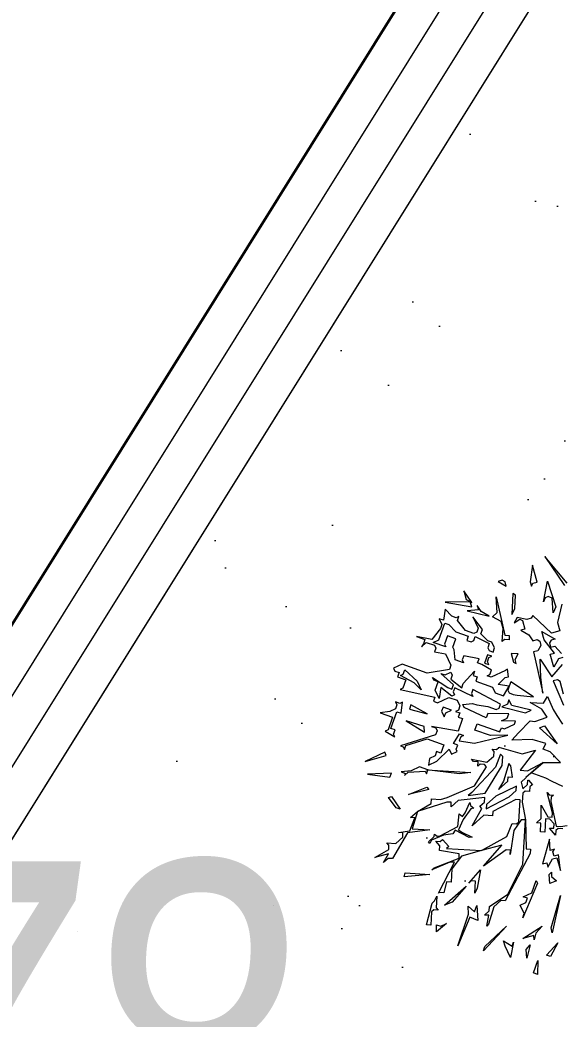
# Model space of a CAD drawing. Header units: millimetres. Extents: x -38151500 to -28914887, y -20564105 to -20349562.
# Drawn here: x -32291622 to -32290191, y -20501854 to -20499211 of the extents above; entities that cross this region are included whole.
import ezdxf
from ezdxf.xclip import XClip

# ---------------------------------------------------------------- set-up
doc = ezdxf.new("R2010")
doc.units = ezdxf.units.MM
doc.header["$MEASUREMENT"] = 0
doc.header["$XCLIPFRAME"] = 0
doc.layers.add('!!! ПОДОСНОВА', color=7, linetype='Continuous')
for name, color, linetype, lineweight in [('Новый_ГП_Граница участка_Ном._пера__1', 1, 'Continuous', 40), ('Новый_ГП_Ограждение_Ном._пера__152', 152, 'Continuous', 18), ('Новый_ГП_озеленение_газон_Ном._пера__74', 74, 'Continuous', 20), ('Новый_ГП_озеленение_газон_Ном._пера__94', 94, 'Continuous', 5), ('Новый_ГП_озеленение_кустарники_Ном._пера__10', 75, 'Continuous', 5), ('Чертеж_1_Новофедоровское_снт 28_07$0$tp_отметки_новые_Ном._пера__253', 252, 'Continuous', 18), ('Чертеж_1_Новый_ГП_Топография_Ном._пера__253', 252, 'Continuous', 18)]:
    doc.layers.add(name, color=color, linetype=linetype, lineweight=lineweight)
doc.styles.add('РЎР“Р•РќР•Р\xa0РР\xa0_РЎРўРР›Р¬_1', font='arial.ttf', dxfattribs={"width": 0.75})
doc.linetypes.add('МЕЖА', pattern='A,0,[7,РіРµРЅРїРїР»Р°РЅ 2025_06_18 dima РІР°СЂРёР°РЅС‚ 21.Shx,S=39.68254,R=0,X=0,Y=1.38778e-17],-5480,0', length=5480)
doc.linetypes.add('Новофедоровское_снт 28_07$0$МЕЖА', pattern='A,0,[5,РіРµРЅРїРїР»Р°РЅ 2025_06_18 dima РІР°СЂРёР°РЅС‚ 21.Shx,S=46.746032,R=0,X=0,Y=6.93889e-18],-6500,0', length=6500)
pattern_1 = [(37.5, (5813926.6, -7295.8), (-24.0004694, 734.119856), [0, -579.12, 0, -647.7, 0, -619.125]), (7.5, (5813926.6, -7295.8), (674.284925, 1075.23765), [0, -312.42, 0, -521.97, 0, -200.025]), (327.5, (5813458, -7295.8), (1186.488555, 2.155777), [0, -190.5, 0, -685.8, 0, -895.35]), (317.5, (5813458, -7295.8), (1145.334679, 334.393985), [0, -95.25, 0, -449.58, 0, -514.35])]

# ---------------------------------------------------------------- blocks, each defined once
blk = doc.blocks.new('Чертеж_5_1', base_point=(5813926.6, -7295.8))
at = {"layer": 'Чертеж_1_Новый_ГП_Топография_Ном._пера__253', "color": 252, "linetype": 'Новофедоровское_снт 28_07$0$МЕЖА', "lineweight": 18, "flags": 128}
blk.add_lwpolyline([(-32277303.4, -20473795.8), (-32257903.4, -20485775.8), (-32255433.4, -20481775.8), (-32250993.4, -20493825.8), (-32260723.4, -20507435.8), (-32259863.4, -20507995.8), (-32271223.4, -20523485.8), (-32271553.4, -20524025.8), (-32271823.4, -20523855.8), (-32296303.4, -20508275.8), (-32285623.4, -20491165.8), (-32287333.4, -20490045.8)], close=True, dxfattribs=at)
at = {"layer": 'Чертеж_1_Новофедоровское_снт 28_07$0$tp_отметки_новые_Ном._пера__253', "color": 252, "linetype": 'Continuous', "lineweight": 18, "insert": (-32294114.7, -20502450.9), "char_height": 999.996, "attachment_point": 7, "style": 'РЎР“Р•РќР•Р\xa0РР\xa0_РЎРўРР›Р¬_1'}
blk.add_mtext('\\A1;{\\pql;\\fArial|b0|i1|c204|p0;\\W0.750000;191.78}', dxfattribs=at)

msp = doc.modelspace()

# ---------------------------------------------------------------- hatches: boundary and pattern name
at = {"layer": 'Новый_ГП_озеленение_газон_Ном._пера__74', "linetype": 'Continuous', "lineweight": 20}
h = msp.add_hatch(dxfattribs=at)
h.set_pattern_fill('AR_SAND_0003', color=74, style=0, pattern_type=2)
h.set_pattern_definition(pattern_1)
h.paths.add_polyline_path([(-32293694.96, -20504663.52), (-32291903.63, -20505783.03), (-32281275.83, -20488776.26), (-32284827.17, -20486556.57), (-32286924.7, -20489954.85), (-32285213.47, -20491075.66)])
h = msp.add_hatch(dxfattribs=at)
h.set_pattern_fill('AR_SAND_0003', color=74, style=0, pattern_type=2)
h.set_pattern_definition(pattern_1)
h.paths.add_polyline_path([(-32295187.89, -20507055.27), (-32295891.42, -20508182.38), (-32271650.86, -20523609.99), (-32271472.77, -20523318.57), (-32262368.35, -20510904.18), (-32264459.18, -20509597.51, -0.3182453), (-32269283.52, -20512515.76, -0.0136448), (-32271797.63, -20512471.26, 0.258872), (-32276124, -20514421.77, -0.3493763), (-32282189.52, -20515267.92, -0.1724048), (-32287351.04, -20507894.33, -0.0780291), (-32287587.46, -20504732.63, -0.2668386), (-32285174.3, -20501040.41, -0.0041241), (-32283066.91, -20500287.26, 0.3045295), (-32282279.76, -20499281.03, -0.0082483), (-32282381.92, -20498396.73), (-32285061.68, -20496722.07), (-32291058.51, -20506317.62), (-32290179.38, -20506867.03), (-32291662.99, -20509241.3)])

# ---------------------------------------------------------------- linework, layer by layer
at = {"layer": 'Новый_ГП_Граница участка_Ном._пера__1', "color": 1, "linetype": 'МЕЖА', "lineweight": 40}
msp.add_lwpolyline([(-32277303.38, -20473795.8), (-32257903.38, -20485775.8), (-32255433.38, -20481775.8), (-32250993.38, -20493825.8), (-32260723.38, -20507435.8), (-32259863.38, -20507995.8), (-32271223.38, -20523485.8), (-32271553.38, -20524025.8), (-32271823.38, -20523855.8), (-32296303.38, -20508275.8), (-32285623.38, -20491165.8), (-32287333.38, -20490045.8)], close=True, dxfattribs=at)
at = {"layer": 'Новый_ГП_Ограждение_Ном._пера__152', "color": 152, "linetype": 'Continuous', "lineweight": 18}
msp.add_lwpolyline([(-32277238.26, -20474071.07), (-32257838.29, -20486051.05), (-32255479.03, -20482230.38), (-32251217.65, -20493795.6), (-32261007.57, -20507489.41), (-32260149.7, -20508048.02), (-32271389.64, -20523374.32), (-32271618.64, -20523749.03), (-32296028.74, -20508213.52), (-32285350.11, -20491105.7), (-32287060.93, -20489985.17)], close=True, dxfattribs=at)
msp.add_lwpolyline([(-32293777.29, -20504795.4), (-32293946.95, -20504689.5), (-32285486.74, -20491135.75), (-32287197.16, -20490015.48), (-32284580.46, -20485776.07), (-32284410.81, -20485881.99), (-32286924.7, -20489954.85), (-32285213.47, -20491075.66), (-32293777.34, -20504795.49)], dxfattribs=at)
at = {"layer": 'Новый_ГП_озеленение_газон_Ном._пера__94', "color": 94, "linetype": 'Continuous', "lineweight": 5}
msp.add_lwpolyline([(-32284827.17, -20486556.57), (-32286924.7, -20489954.85), (-32285213.47, -20491075.66), (-32293694.96, -20504663.52), (-32291903.63, -20505783.03), (-32281275.83, -20488776.26)], close=True, dxfattribs=at)
at = {"layer": 'Новый_ГП_озеленение_кустарники_Ном._пера__10', "color": 75, "linetype": 'Continuous', "lineweight": 5}
for p, q in [((-32290266.08, -20500653.02), (-32290272.06, -20500697.16)), ((-32290253.59, -20500698.12), (-32290266.08, -20500653.02)), ((-32290174.74, -20500700.94), (-32290233.46, -20500630.54)), ((-32290233.46, -20500630.54), (-32290181.85, -20500707.29)), ((-32290345.95, -20500693.35), (-32290357.22, -20500696.47)), ((-32290357.22, -20500696.47), (-32290335.63, -20500708.7)), ((-32290338.75, -20500697.42), (-32290345.95, -20500693.35)), ((-32290335.63, -20500708.7), (-32290338.75, -20500697.42)), ((-32290272.06, -20500697.16), (-32290268.94, -20500708.44)), ((-32290268.94, -20500708.44), (-32290264.86, -20500701.24)), ((-32290264.86, -20500701.24), (-32290253.59, -20500698.12)), ((-32290236.89, -20500750.15), (-32290226.23, -20500695.8)), ((-32290226.23, -20500695.8), (-32290204.44, -20500763.53)), ((-32290426.78, -20500752.15), (-32290447.42, -20500721.45)), ((-32290447.42, -20500721.45), (-32290441.17, -20500744)), ((-32290318.11, -20500728.13), (-32290320.97, -20500783.54)), ((-32290310.91, -20500732.2), (-32290318.11, -20500728.13)), ((-32290312.82, -20500769.15), (-32290310.91, -20500732.2)), ((-32290430.82, -20500750.24), (-32290496.91, -20500751.13)), ((-32290496.91, -20500751.13), (-32290426.86, -20500763.66)), ((-32290441.17, -20500744), (-32290426.78, -20500752.15)), ((-32290426.86, -20500763.66), (-32290430.82, -20500750.24)), ((-32290402.06, -20500775.65), (-32290412.38, -20500760.3)), ((-32290412.38, -20500760.3), (-32290409.26, -20500771.58)), ((-32290359.12, -20500778.5), (-32290362.55, -20500737.28)), ((-32290362.55, -20500737.28), (-32290339.19, -20500838.26)), ((-32290232.43, -20500739.34), (-32290236.89, -20500750.15)), ((-32290224.79, -20500736.16), (-32290232.43, -20500739.34)), ((-32290213.98, -20500740.62), (-32290224.79, -20500736.16)), ((-32290211.13, -20500779.75), (-32290213.98, -20500740.62)), ((-32290188.14, -20500756.26), (-32290199.82, -20500804.62)), ((-32290497.28, -20500769.62), (-32290501.59, -20500799.14)), ((-32290479.17, -20500788.49), (-32290497.28, -20500769.62)), ((-32290468.15, -20500792.42), (-32290479.17, -20500788.49)), ((-32290460.67, -20500788.87), (-32290468.15, -20500792.42)), ((-32290464.6, -20500799.89), (-32290460.67, -20500788.87)), ((-32290409.26, -20500771.58), (-32290439, -20500773.74)), ((-32290439, -20500773.74), (-32290380.46, -20500787.88)), ((-32290380.46, -20500787.88), (-32290402.06, -20500775.65)), ((-32290371.48, -20500789.49), (-32290359.12, -20500778.5)), ((-32290320.97, -20500783.54), (-32290312.82, -20500769.15)), ((-32290265.55, -20500786.4), (-32290269.63, -20500793.6)), ((-32290216.12, -20500833.41), (-32290265.55, -20500786.4)), ((-32290204.44, -20500763.53), (-32290211.13, -20500779.75)), ((-32290513.74, -20500850.69), (-32290498.04, -20500806.61)), ((-32290501.59, -20500799.14), (-32290512.61, -20500795.21)), ((-32290512.61, -20500795.21), (-32290505.51, -20500810.16)), ((-32290505.51, -20500810.16), (-32290509.44, -20500821.18)), ((-32290498.04, -20500806.61), (-32290487.02, -20500810.53)), ((-32290487.02, -20500810.53), (-32290468.9, -20500829.4)), ((-32290442.94, -20500826.23), (-32290464.6, -20500799.89)), ((-32290398.48, -20500823.44), (-32290423.69, -20500789.63)), ((-32290423.69, -20500789.63), (-32290409.5, -20500819.52)), ((-32290348.81, -20500802.54), (-32290371.48, -20500789.49)), ((-32290344, -20500820.4), (-32290348.81, -20500802.54)), ((-32290306.58, -20500791.69), (-32290314.73, -20500806.09)), ((-32290314.73, -20500806.09), (-32290299.38, -20500795.77)), ((-32290280.9, -20500796.72), (-32290306.58, -20500791.69)), ((-32290299.38, -20500795.77), (-32290292.18, -20500799.85)), ((-32290292.18, -20500799.85), (-32290285.93, -20500822.39)), ((-32290269.63, -20500793.6), (-32290280.9, -20500796.72)), ((-32290199.82, -20500804.62), (-32290193.57, -20500827.16)), ((-32290509.44, -20500821.18), (-32290532.23, -20500850.31)), ((-32290491.32, -20500840.05), (-32290499.17, -20500862.09)), ((-32290469.28, -20500847.9), (-32290491.32, -20500840.05)), ((-32290468.9, -20500829.4), (-32290435.84, -20500841.18)), ((-32290420.89, -20500834.08), (-32290442.94, -20500826.23)), ((-32290435.84, -20500841.18), (-32290439.77, -20500852.2)), ((-32290421.27, -20500852.58), (-32290417.35, -20500841.56)), ((-32290413.42, -20500830.54), (-32290420.89, -20500834.08)), ((-32290417.35, -20500841.56), (-32290380.74, -20500860.81)), ((-32290409.5, -20500819.52), (-32290413.42, -20500830.54)), ((-32290402.4, -20500834.46), (-32290398.48, -20500823.44)), ((-32290384.29, -20500853.33), (-32290402.4, -20500834.46)), ((-32290346.06, -20500855.44), (-32290344, -20500820.4)), ((-32290339.19, -20500838.26), (-32290327.51, -20500838.95)), ((-32290327.51, -20500838.95), (-32290328.2, -20500850.63)), ((-32290285.93, -20500822.39), (-32290297.21, -20500825.52)), ((-32290297.21, -20500825.52), (-32290275.61, -20500837.75)), ((-32290275.61, -20500837.75), (-32290265.29, -20500853.1)), ((-32290235.55, -20500850.93), (-32290241.79, -20500828.38)), ((-32290241.79, -20500828.38), (-32290205.8, -20500848.76)), ((-32290193.57, -20500827.16), (-32290216.12, -20500833.41)), ((-32290532.23, -20500850.31), (-32290572.77, -20500842.09)), ((-32290572.77, -20500842.09), (-32290550.72, -20500849.94)), ((-32290559.76, -20500869.49), (-32290547.18, -20500857.41)), ((-32290554.65, -20500860.96), (-32290559.76, -20500869.49)), ((-32290550.72, -20500849.94), (-32290554.65, -20500860.96)), ((-32290547.18, -20500857.41), (-32290525.14, -20500865.26)), ((-32290528.68, -20500857.79), (-32290513.74, -20500850.69)), ((-32290495.62, -20500869.56), (-32290528.68, -20500857.79)), ((-32290525.14, -20500865.26), (-32290521.59, -20500872.73)), ((-32290499.17, -20500862.09), (-32290495.62, -20500869.56)), ((-32290477.13, -20500869.94), (-32290469.28, -20500847.9)), ((-32290439.77, -20500852.2), (-32290428.74, -20500856.13)), ((-32290428.74, -20500856.13), (-32290421.27, -20500852.58)), ((-32290380.74, -20500860.81), (-32290384.66, -20500871.83)), ((-32290373.27, -20500857.26), (-32290384.29, -20500853.33)), ((-32290366.17, -20500872.2), (-32290373.27, -20500857.26)), ((-32290339.88, -20500849.94), (-32290346.06, -20500855.44)), ((-32290328.2, -20500850.63), (-32290339.88, -20500849.94)), ((-32290265.29, -20500853.1), (-32290254.02, -20500849.97)), ((-32290254.02, -20500849.97), (-32290246.82, -20500854.05)), ((-32290243.7, -20500865.32), (-32290251.85, -20500879.72)), ((-32290246.82, -20500854.05), (-32290243.7, -20500865.32)), ((-32290207.71, -20500885.7), (-32290235.55, -20500850.93)), ((-32290217.07, -20500851.88), (-32290221.15, -20500859.08)), ((-32290221.15, -20500859.08), (-32290218.03, -20500870.35)), ((-32290218.03, -20500870.35), (-32290206.75, -20500867.23)), ((-32290205.8, -20500848.76), (-32290217.07, -20500851.88)), ((-32290206.75, -20500867.23), (-32290189.23, -20500886.66)), ((-32290521.59, -20500872.73), (-32290524.95, -20500882.18)), ((-32290524.95, -20500882.18), (-32290496, -20500888.05)), ((-32290496, -20500888.05), (-32290481.81, -20500917.95)), ((-32290473.58, -20500877.41), (-32290477.13, -20500869.94)), ((-32290470.41, -20500903.38), (-32290473.58, -20500877.41)), ((-32290447.99, -20500892.73), (-32290451.92, -20500903.76)), ((-32290407.46, -20500900.96), (-32290447.99, -20500892.73)), ((-32290385.04, -20500890.32), (-32290392.89, -20500912.36)), ((-32290374.02, -20500894.24), (-32290385.04, -20500890.32)), ((-32290384.66, -20500871.83), (-32290381.12, -20500879.3)), ((-32290381.49, -20500897.79), (-32290374.02, -20500894.24)), ((-32290381.12, -20500879.3), (-32290370.09, -20500883.22)), ((-32290370.09, -20500883.22), (-32290366.17, -20500872.2)), ((-32290304.15, -20500888.13), (-32290322.62, -20500887.18)), ((-32290322.62, -20500887.18), (-32290316.37, -20500909.73)), ((-32290312.3, -20500902.53), (-32290304.15, -20500888.13)), ((-32290251.85, -20500879.72), (-32290263.12, -20500882.84)), ((-32290263.12, -20500882.84), (-32290239.1, -20500991.51)), ((-32290218.98, -20500888.83), (-32290207.71, -20500885.7)), ((-32290209.61, -20500922.65), (-32290218.98, -20500888.83)), ((-32290611.26, -20500915.3), (-32290633.68, -20500925.95)), ((-32290545.14, -20500938.85), (-32290611.26, -20500915.3)), ((-32290481.81, -20500917.95), (-32290485.73, -20500928.97)), ((-32290448.37, -20500911.23), (-32290470.41, -20500903.38)), ((-32290451.92, -20500903.76), (-32290448.37, -20500911.23)), ((-32290411.38, -20500911.98), (-32290407.46, -20500900.96)), ((-32290400.36, -20500915.91), (-32290411.38, -20500911.98)), ((-32290374.77, -20500931.23), (-32290400.36, -20500915.91)), ((-32290392.89, -20500912.36), (-32290381.87, -20500916.28)), ((-32290385.42, -20500908.81), (-32290381.49, -20500897.79)), ((-32290381.87, -20500916.28), (-32290385.42, -20500908.81)), ((-32290316.37, -20500909.73), (-32290309.18, -20500913.8)), ((-32290309.18, -20500913.8), (-32290312.3, -20500902.53)), ((-32290244.39, -20500950.49), (-32290245.61, -20500902.27)), ((-32290245.61, -20500902.27), (-32290214.64, -20500948.32)), ((-32290214.64, -20500948.32), (-32290187.07, -20500916.4)), ((-32290197.39, -20500901.05), (-32290209.61, -20500922.65)), ((-32290186.11, -20500897.93), (-32290197.39, -20500901.05)), ((-32290633.68, -20500925.95), (-32290630.13, -20500933.42)), ((-32290630.13, -20500933.42), (-32290619.11, -20500937.35)), ((-32290619.11, -20500937.35), (-32290623.04, -20500948.37)), ((-32290615.56, -20500944.82), (-32290608.09, -20500941.27)), ((-32290578.95, -20500964.07), (-32290615.56, -20500944.82)), ((-32290608.09, -20500941.27), (-32290604.17, -20500930.25)), ((-32290604.17, -20500930.25), (-32290571.48, -20500960.52)), ((-32290485.73, -20500928.97), (-32290545.14, -20500938.85)), ((-32290475.47, -20500969.88), (-32290508.15, -20500939.61)), ((-32290508.15, -20500939.61), (-32290497.13, -20500943.53)), ((-32290497.13, -20500943.53), (-32290482.19, -20500936.44)), ((-32290478.64, -20500943.91), (-32290482.56, -20500954.93)), ((-32290482.19, -20500936.44), (-32290478.64, -20500943.91)), ((-32290449.5, -20500966.71), (-32290419.23, -20500934.02)), ((-32290419.23, -20500934.02), (-32290423.16, -20500945.04)), ((-32290423.16, -20500945.04), (-32290412.14, -20500948.97)), ((-32290386.17, -20500945.8), (-32290378.7, -20500942.25)), ((-32290375.15, -20500949.72), (-32290386.17, -20500945.8)), ((-32290378.7, -20500942.25), (-32290374.77, -20500931.23)), ((-32290337.79, -20500931.99), (-32290375.15, -20500949.72)), ((-32290332, -20500928.03), (-32290337.79, -20500931.99)), ((-32290329.9, -20500948.59), (-32290332, -20500928.03)), ((-32290623.04, -20500948.37), (-32290601, -20500956.22)), ((-32290601, -20500956.22), (-32290608.85, -20500978.26)), ((-32290560.84, -20500982.94), (-32290578.95, -20500964.07)), ((-32290571.48, -20500960.52), (-32290560.84, -20500982.94)), ((-32290527.02, -20500957.73), (-32290530.57, -20500950.25)), ((-32290530.57, -20500950.25), (-32290490.41, -20500976.97)), ((-32290516, -20500961.65), (-32290527.02, -20500957.73)), ((-32290523.85, -20500983.69), (-32290516, -20500961.65)), ((-32290482.56, -20500954.93), (-32290453.43, -20500977.73)), ((-32290479.39, -20500980.9), (-32290475.47, -20500969.88)), ((-32290453.43, -20500977.73), (-32290449.5, -20500966.71)), ((-32290412.14, -20500948.97), (-32290416.06, -20500959.99)), ((-32290416.06, -20500959.99), (-32290371.98, -20500975.69)), ((-32290357.04, -20500968.59), (-32290338.17, -20500950.48)), ((-32290327.52, -20500972.9), (-32290357.04, -20500968.59)), ((-32290342.85, -20500998.49), (-32290327.52, -20500972.9)), ((-32290338.17, -20500950.48), (-32290329.9, -20500948.59)), ((-32290327.52, -20500972.9), (-32290331.45, -20500983.92)), ((-32290323.6, -20500961.88), (-32290327.52, -20500972.9)), ((-32290263.06, -20501001.45), (-32290323.6, -20500961.88)), ((-32290239.1, -20500991.51), (-32290244.39, -20500950.49)), ((-32290200.25, -20500956.47), (-32290211.52, -20500959.59)), ((-32290211.52, -20500959.59), (-32290183.84, -20501023.95)), ((-32290193.05, -20500960.55), (-32290200.25, -20500956.47)), ((-32290183.68, -20500994.37), (-32290193.05, -20500960.55)), ((-32290608.85, -20500978.26), (-32290616.32, -20500981.8)), ((-32290616.32, -20500981.8), (-32290524.23, -20501002.18)), ((-32290513.21, -20501006.11), (-32290523.85, -20500983.69)), ((-32290508.91, -20500976.6), (-32290513.21, -20501006.11)), ((-32290479.77, -20500999.39), (-32290508.91, -20500976.6)), ((-32290490.41, -20500976.97), (-32290479.39, -20500980.9)), ((-32290472.3, -20500995.84), (-32290479.77, -20500999.39)), ((-32290471.92, -20500977.35), (-32290475.85, -20500988.37)), ((-32290475.85, -20500988.37), (-32290472.3, -20500995.84)), ((-32290424.29, -20501000.52), (-32290471.92, -20500977.35)), ((-32290423.91, -20500982.03), (-32290427.84, -20500993.05)), ((-32290427.84, -20500993.05), (-32290424.29, -20501000.52)), ((-32290350.7, -20501020.53), (-32290423.91, -20500982.03)), ((-32290371.98, -20500975.69), (-32290364.89, -20500990.64)), ((-32290364.89, -20500990.64), (-32290342.85, -20500998.49)), ((-32290331.45, -20500983.92), (-32290327.9, -20500991.39)), ((-32290327.9, -20500991.39), (-32290316.88, -20500995.31)), ((-32290316.88, -20500995.31), (-32290307.04, -20500996.75)), ((-32290307.04, -20500996.75), (-32290263.06, -20501001.45)), ((-32290237.15, -20501018.53), (-32290226.02, -20501000.29)), ((-32290226.02, -20501000.29), (-32290211.54, -20501035.1)), ((-32290624.55, -20501022.34), (-32290628.47, -20501033.36)), ((-32290617.07, -20501018.79), (-32290628.09, -20501014.87)), ((-32290628.09, -20501014.87), (-32290624.55, -20501022.34)), ((-32290609.6, -20501015.24), (-32290617.07, -20501018.79)), ((-32290613.9, -20501044.76), (-32290609.6, -20501015.24)), ((-32290587.56, -20501023.09), (-32290591.48, -20501034.11)), ((-32290544.7, -20501046.63), (-32290587.56, -20501023.09)), ((-32290524.23, -20501002.18), (-32290528.15, -20501013.2)), ((-32290528.15, -20501013.2), (-32290517.13, -20501017.13)), ((-32290517.13, -20501017.13), (-32290487.24, -20501002.94)), ((-32290487.24, -20501002.94), (-32290465.2, -20501010.79)), ((-32290465.2, -20501010.79), (-32290458.11, -20501025.73)), ((-32290458.11, -20501025.73), (-32290462.03, -20501036.76)), ((-32290450.63, -20501022.19), (-32290424.67, -20501019.02)), ((-32290447.09, -20501029.66), (-32290450.63, -20501022.19)), ((-32290424.67, -20501019.02), (-32290413.65, -20501022.94)), ((-32290413.65, -20501022.94), (-32290384.13, -20501027.24)), ((-32290354.62, -20501031.55), (-32290350.7, -20501020.53)), ((-32290332.2, -20501020.9), (-32290347.15, -20501028)), ((-32290328.28, -20501009.88), (-32290332.2, -20501020.9)), ((-32290321.18, -20501024.83), (-32290328.28, -20501009.88)), ((-32290269.63, -20501036.98), (-32290321.18, -20501024.83)), ((-32290241.02, -20501033.76), (-32290272.19, -20501016.1)), ((-32290272.19, -20501016.1), (-32290237.15, -20501018.53)), ((-32290643.42, -20501040.45), (-32290669.38, -20501043.62)), ((-32290669.38, -20501043.62), (-32290636.32, -20501055.4)), ((-32290628.47, -20501033.36), (-32290643.42, -20501040.45)), ((-32290640.62, -20501084.91), (-32290624.92, -20501040.83)), ((-32290624.92, -20501040.83), (-32290613.9, -20501044.76)), ((-32290591.48, -20501034.11), (-32290544.7, -20501046.63)), ((-32290502.57, -20501028.53), (-32290506.49, -20501039.55)), ((-32290506.49, -20501039.55), (-32290499.4, -20501054.49)), ((-32290480.53, -20501036.38), (-32290502.57, -20501028.53)), ((-32290499.4, -20501054.49), (-32290495.47, -20501043.47)), ((-32290495.47, -20501043.47), (-32290480.53, -20501036.38)), ((-32290462.03, -20501036.76), (-32290469.5, -20501040.3)), ((-32290469.5, -20501040.3), (-32290458.48, -20501044.23)), ((-32290458.48, -20501044.23), (-32290462.41, -20501055.25)), ((-32290388.44, -20501056.76), (-32290447.09, -20501029.66)), ((-32290384.51, -20501045.74), (-32290388.44, -20501056.76)), ((-32290329.03, -20501046.87), (-32290384.51, -20501045.74)), ((-32290384.13, -20501027.24), (-32290362.09, -20501035.09)), ((-32290362.09, -20501035.09), (-32290354.62, -20501031.55)), ((-32290347.15, -20501028), (-32290284.57, -20501044.08)), ((-32290332.96, -20501057.89), (-32290329.03, -20501046.87)), ((-32290284.57, -20501044.08), (-32290269.63, -20501036.98)), ((-32290227.01, -20501055.15), (-32290241.02, -20501033.76)), ((-32290211.54, -20501035.1), (-32290201.39, -20501051.29)), ((-32290201.39, -20501051.29), (-32290186.78, -20501074.14)), ((-32290636.32, -20501055.4), (-32290648.1, -20501088.46)), ((-32290599.91, -20501064.62), (-32290551.46, -20501094.6)), ((-32290552.71, -20501080.15), (-32290599.91, -20501064.62)), ((-32290451.39, -20501059.17), (-32290463.16, -20501092.23)), ((-32290462.41, -20501055.25), (-32290451.39, -20501059.17)), ((-32290418.7, -20501089.44), (-32290412.82, -20501072.91)), ((-32290412.82, -20501072.91), (-32290354.96, -20501093.52)), ((-32290347.9, -20501064.99), (-32290332.96, -20501057.89)), ((-32290310.92, -20501065.74), (-32290347.9, -20501064.99)), ((-32290340.01, -20501086.42), (-32290313.86, -20501074.01)), ((-32290313.86, -20501074.01), (-32290310.92, -20501065.74)), ((-32290303.16, -20501097.05), (-32290272.09, -20501065.4)), ((-32290272.09, -20501065.4), (-32290259.52, -20501066.98)), ((-32290259.52, -20501066.98), (-32290227.01, -20501055.15)), ((-32290247.98, -20501083.92), (-32290234.27, -20501078.21)), ((-32290234.27, -20501078.21), (-32290200.99, -20501125.99)), ((-32290648.1, -20501088.46), (-32290655.57, -20501092.01)), ((-32290655.57, -20501092.01), (-32290629.98, -20501107.33)), ((-32290629.6, -20501088.84), (-32290640.62, -20501084.91)), ((-32290633.53, -20501099.86), (-32290629.6, -20501088.84)), ((-32290629.98, -20501107.33), (-32290633.53, -20501099.86)), ((-32290522.57, -20501102.12), (-32290615.66, -20501131.06)), ((-32290551.46, -20501094.6), (-32290552.71, -20501080.15)), ((-32290463.16, -20501092.23), (-32290533.21, -20501079.71)), ((-32290533.21, -20501079.71), (-32290522.19, -20501083.63)), ((-32290518.64, -20501091.1), (-32290522.57, -20501102.12)), ((-32290522.19, -20501083.63), (-32290518.64, -20501091.1)), ((-32290474.94, -20501125.3), (-32290459.62, -20501099.71)), ((-32290459.62, -20501099.71), (-32290448.6, -20501103.63)), ((-32290448.6, -20501103.63), (-32290456.07, -20501107.18)), ((-32290419.41, -20501124.12), (-32290331.64, -20501103.16)), ((-32290377.38, -20501104.16), (-32290418.7, -20501089.44)), ((-32290331.64, -20501103.16), (-32290377.38, -20501104.16)), ((-32290354.96, -20501093.52), (-32290351.22, -20501091.74)), ((-32290351.22, -20501091.74), (-32290354.96, -20501093.52)), ((-32290354.96, -20501093.52), (-32290352.2, -20501094.5)), ((-32290352.2, -20501094.5), (-32290351.22, -20501091.74)), ((-32290351.22, -20501091.74), (-32290348.28, -20501083.48)), ((-32290348.28, -20501083.48), (-32290340.01, -20501086.42)), ((-32290320.69, -20501116.26), (-32290303.16, -20501097.05)), ((-32290200.99, -20501125.99), (-32290247.98, -20501083.92)), ((-32290615.66, -20501131.06), (-32290608.32, -20501133.68)), ((-32290604.77, -20501141.15), (-32290600.84, -20501130.13)), ((-32290600.84, -20501130.13), (-32290544.99, -20501112.77)), ((-32290544.99, -20501112.77), (-32290500.91, -20501128.47)), ((-32290500.91, -20501128.47), (-32290508.76, -20501150.51)), ((-32290463.92, -20501129.22), (-32290474.94, -20501125.3)), ((-32290467.84, -20501140.24), (-32290463.92, -20501129.22)), ((-32290456.07, -20501107.18), (-32290459.99, -20501118.2)), ((-32290459.99, -20501118.2), (-32290419.41, -20501124.12)), ((-32290267.03, -20501114.35), (-32290320.69, -20501116.26)), ((-32290230.42, -20501124.63), (-32290267.03, -20501114.35)), ((-32290237.8, -20501139.61), (-32290230.42, -20501124.63)), ((-32290656.7, -20501147.49), (-32290709.01, -20501172.32)), ((-32290709.01, -20501172.32), (-32290653.54, -20501156.58)), ((-32290653.54, -20501156.58), (-32290656.7, -20501147.49)), ((-32290608.32, -20501133.68), (-32290604.77, -20501141.15)), ((-32290523.7, -20501157.6), (-32290538.65, -20501164.7)), ((-32290519.78, -20501146.58), (-32290523.7, -20501157.6)), ((-32290508.76, -20501150.51), (-32290519.78, -20501146.58)), ((-32290519.36, -20501171.57), (-32290486.34, -20501139.86)), ((-32290486.34, -20501139.86), (-32290480.13, -20501152.94)), ((-32290480.13, -20501152.94), (-32290465.18, -20501145.85)), ((-32290465.18, -20501145.85), (-32290467.84, -20501140.24)), ((-32290386.85, -20501174.73), (-32290368.31, -20501158.24)), ((-32290367.62, -20501146.56), (-32290373.12, -20501140.38)), ((-32290373.12, -20501140.38), (-32290361.44, -20501141.06)), ((-32290368.31, -20501158.24), (-32290367.62, -20501146.56)), ((-32290350.44, -20501153.43), (-32290364.18, -20501187.78)), ((-32290361.44, -20501141.06), (-32290355.25, -20501135.57)), ((-32290355.25, -20501135.57), (-32290354.94, -20501134.37)), ((-32290354.94, -20501134.37), (-32290293.66, -20501152.39)), ((-32290344.95, -20501159.61), (-32290350.44, -20501153.43)), ((-32290257.84, -20501142.74), (-32290298.52, -20501195.18)), ((-32290293.66, -20501152.39), (-32290257.84, -20501142.74)), ((-32290219.31, -20501147.23), (-32290237.8, -20501139.61)), ((-32290192.38, -20501175.16), (-32290219.31, -20501147.23)), ((-32290538.65, -20501164.7), (-32290541.16, -20501181.91)), ((-32290541.16, -20501181.91), (-32290519.36, -20501171.57)), ((-32290421.89, -20501172.67), (-32290427.38, -20501166.49)), ((-32290427.38, -20501166.49), (-32290386.85, -20501174.73)), ((-32290410.21, -20501173.35), (-32290421.89, -20501172.67)), ((-32290410.9, -20501185.03), (-32290410.21, -20501173.35)), ((-32290404.71, -20501179.54), (-32290410.9, -20501185.03)), ((-32290393.03, -20501180.22), (-32290404.71, -20501179.54)), ((-32290387.54, -20501186.41), (-32290393.03, -20501180.22)), ((-32290391.66, -20501256.48), (-32290346.32, -20501182.97)), ((-32290346.32, -20501182.97), (-32290344.95, -20501159.61)), ((-32290328.46, -20501178.16), (-32290342.88, -20501224.19)), ((-32290322.96, -20501184.34), (-32290328.46, -20501178.16)), ((-32290318.84, -20501213.88), (-32290322.96, -20501184.34)), ((-32290237.82, -20501175.25), (-32290283.49, -20501214.74)), ((-32290279.05, -20501197.11), (-32290237.82, -20501175.25)), ((-32290269.44, -20501202.58), (-32290237.82, -20501175.25)), ((-32290237.82, -20501175.25), (-32290192.38, -20501175.16)), ((-32290639.34, -20501203.35), (-32290702.29, -20501205.76)), ((-32290702.29, -20501205.76), (-32290643.27, -20501214.37)), ((-32290643.27, -20501214.37), (-32290639.34, -20501203.35)), ((-32290587.41, -20501197), (-32290613.37, -20501200.18)), ((-32290613.37, -20501200.18), (-32290602.35, -20501204.1)), ((-32290604.32, -20501209.61), (-32290594.88, -20501200.55)), ((-32290602.35, -20501204.1), (-32290604.32, -20501209.61)), ((-32290594.88, -20501200.55), (-32290550.42, -20501197.76)), ((-32290564.99, -20501186.36), (-32290587.41, -20501197)), ((-32290542.95, -20501194.21), (-32290564.99, -20501186.36)), ((-32290550.42, -20501197.76), (-32290546.87, -20501205.23)), ((-32290546.87, -20501205.23), (-32290542.95, -20501194.21)), ((-32290458.98, -20501205.65), (-32290546.23, -20501194.66)), ((-32290546.23, -20501194.66), (-32290429.44, -20501201.52)), ((-32290429.44, -20501201.52), (-32290458.98, -20501205.65)), ((-32290364.18, -20501187.78), (-32290426.69, -20501254.42)), ((-32290419.82, -20501237.24), (-32290387.54, -20501186.41)), ((-32290298.52, -20501195.18), (-32290279.05, -20501197.11)), ((-32290231.18, -20501216.83), (-32290269.44, -20501202.58)), ((-32290491.95, -20501268.16), (-32290419.82, -20501237.24)), ((-32290308.53, -20501237.92), (-32290362.8, -20501264.03)), ((-32290342.88, -20501224.19), (-32290355.93, -20501246.86)), ((-32290355.93, -20501246.86), (-32290331.2, -20501224.87)), ((-32290331.2, -20501224.87), (-32290330.52, -20501213.19)), ((-32290330.52, -20501213.19), (-32290318.84, -20501213.88)), ((-32290309.22, -20501249.6), (-32290308.53, -20501237.92)), ((-32290283.8, -20501215.94), (-32290296.17, -20501226.93)), ((-32290296.17, -20501226.93), (-32290291.36, -20501244.79)), ((-32290291.36, -20501244.79), (-32290278.99, -20501233.8)), ((-32290283.49, -20501214.74), (-32290283.8, -20501215.94)), ((-32290278.99, -20501233.8), (-32290278.31, -20501222.12)), ((-32290278.31, -20501222.12), (-32290276.85, -20501222.21)), ((-32290276.85, -20501222.21), (-32290265.86, -20501234.57)), ((-32290267.32, -20501234.48), (-32290273.5, -20501239.98)), ((-32290265.86, -20501234.57), (-32290267.32, -20501234.48)), ((-32290214.15, -20501225.06), (-32290231.18, -20501216.83)), ((-32290186.24, -20501238.96), (-32290214.15, -20501225.06)), ((-32290593.84, -20501259.85), (-32290545.4, -20501240.09)), ((-32290540.02, -20501246.36), (-32290593.84, -20501259.85)), ((-32290545.4, -20501240.09), (-32290540.02, -20501246.36)), ((-32290426.69, -20501254.42), (-32290435.96, -20501262.66)), ((-32290435.96, -20501262.66), (-32290391.66, -20501256.48)), ((-32290362.8, -20501264.03), (-32290387.53, -20501286.01)), ((-32290327.77, -20501266.09), (-32290309.22, -20501249.6)), ((-32290292.05, -20501256.47), (-32290293.42, -20501279.83)), ((-32290285.86, -20501250.97), (-32290292.05, -20501256.47)), ((-32290274.18, -20501251.66), (-32290285.86, -20501250.97)), ((-32290273.5, -20501239.98), (-32290274.18, -20501251.66)), ((-32290213.04, -20501307.99), (-32290227.47, -20501254.4)), ((-32290227.47, -20501254.4), (-32290221.98, -20501260.59)), ((-32290221.98, -20501260.59), (-32290210.3, -20501261.27)), ((-32290210.3, -20501261.27), (-32290216.48, -20501266.77)), ((-32290646.84, -20501268.02), (-32290639.2, -20501264.84)), ((-32290626.48, -20501295.39), (-32290646.84, -20501268.02)), ((-32290639.2, -20501264.84), (-32290616.56, -20501298.94)), ((-32290492.64, -20501279.84), (-32290570.26, -20501304.58)), ((-32290570.26, -20501304.58), (-32290533.85, -20501283.28)), ((-32290533.85, -20501283.28), (-32290533.17, -20501271.6)), ((-32290533.17, -20501271.6), (-32290509.81, -20501272.97)), ((-32290509.81, -20501272.97), (-32290491.95, -20501268.16)), ((-32290480.96, -20501280.53), (-32290492.64, -20501279.84)), ((-32290463.1, -20501275.72), (-32290481.65, -20501292.2)), ((-32290481.65, -20501292.2), (-32290480.96, -20501280.53)), ((-32290392.34, -20501268.15), (-32290463.1, -20501275.72)), ((-32290444.12, -20501308.25), (-32290431.63, -20501281.17)), ((-32290431.63, -20501281.17), (-32290430.34, -20501289.34)), ((-32290430.34, -20501289.34), (-32290420.89, -20501296.23)), ((-32290405.39, -20501290.82), (-32290393.03, -20501279.83)), ((-32290399.9, -20501297.01), (-32290405.39, -20501290.82)), ((-32290393.03, -20501279.83), (-32290392.34, -20501268.15)), ((-32290388.22, -20501297.69), (-32290327.77, -20501266.09)), ((-32290387.53, -20501286.01), (-32290388.22, -20501297.69)), ((-32290310.59, -20501272.96), (-32290371.04, -20501304.56)), ((-32290298.91, -20501273.64), (-32290310.59, -20501272.96)), ((-32290302.34, -20501332.04), (-32290298.91, -20501273.64)), ((-32290293.42, -20501279.83), (-32290284.48, -20501327.23)), ((-32290243.55, -20501287.96), (-32290225.41, -20501318.98)), ((-32290243.27, -20501323.79), (-32290243.55, -20501287.96)), ((-32290216.48, -20501266.77), (-32290217.17, -20501278.45)), ((-32290217.17, -20501278.45), (-32290203.42, -20501343.71)), ((-32290616.56, -20501298.94), (-32290626.48, -20501295.39)), ((-32290588.81, -20501321.06), (-32290570.26, -20501304.58)), ((-32290570.26, -20501304.58), (-32290584.69, -20501350.6)), ((-32290463.5, -20501344.79), (-32290460.46, -20501310.82)), ((-32290460.46, -20501310.82), (-32290451, -20501317.71)), ((-32290451, -20501317.71), (-32290444.12, -20501308.25)), ((-32290429.06, -20501297.51), (-32290449.72, -20501325.88)), ((-32290420.89, -20501296.23), (-32290429.06, -20501297.51)), ((-32290426, -20501342.35), (-32290399.9, -20501297.01)), ((-32290395.09, -20501314.87), (-32290426, -20501342.35)), ((-32290371.73, -20501316.24), (-32290395.09, -20501314.87)), ((-32290371.04, -20501304.56), (-32290371.73, -20501316.24)), ((-32290213.73, -20501319.66), (-32290213.04, -20501307.99)), ((-32290590.87, -20501356.1), (-32290577.13, -20501321.75)), ((-32290577.13, -20501321.75), (-32290588.81, -20501321.06)), ((-32290449.72, -20501325.88), (-32290462.21, -20501352.97)), ((-32290333.94, -20501371.19), (-32290320.21, -20501336.85)), ((-32290320.21, -20501336.85), (-32290308.53, -20501337.53)), ((-32290296.16, -20501326.54), (-32290315.4, -20501354.71)), ((-32290308.53, -20501337.53), (-32290302.34, -20501332.04)), ((-32290284.48, -20501327.23), (-32290296.16, -20501326.54)), ((-32290291.35, -20501444.01), (-32290284.48, -20501327.23)), ((-32290284.48, -20501327.23), (-32290283.1, -20501403.48)), ((-32290255.63, -20501334.78), (-32290243.27, -20501323.79)), ((-32290243.95, -20501335.47), (-32290255.63, -20501334.78)), ((-32290245.32, -20501358.82), (-32290243.95, -20501335.47)), ((-32290231.59, -20501324.47), (-32290233.65, -20501359.51)), ((-32290219.91, -20501325.16), (-32290231.59, -20501324.47)), ((-32290225.41, -20501318.98), (-32290213.73, -20501319.66)), ((-32290208.92, -20501337.52), (-32290219.91, -20501325.16)), ((-32290209.6, -20501349.2), (-32290208.92, -20501337.52)), ((-32290203.42, -20501343.71), (-32290191.74, -20501344.39)), ((-32290191.74, -20501344.39), (-32290174.02, -20501341.92)), ((-32290597.05, -20501361.6), (-32290636.2, -20501429.61)), ((-32290620.41, -20501360.22), (-32290590.87, -20501356.1)), ((-32290608.73, -20501360.91), (-32290620.41, -20501360.22)), ((-32290609.41, -20501372.59), (-32290608.73, -20501360.91)), ((-32290537.97, -20501353.35), (-32290597.05, -20501361.6)), ((-32290584.69, -20501350.6), (-32290537.97, -20501353.35)), ((-32290501.79, -20501367.56), (-32290533.19, -20501380.87)), ((-32290526.3, -20501371.41), (-32290525.22, -20501364.96)), ((-32290525.22, -20501364.96), (-32290518.13, -20501370.13)), ((-32290518.13, -20501370.13), (-32290509.96, -20501368.84)), ((-32290509.96, -20501368.84), (-32290463.5, -20501344.79)), ((-32290477.27, -20501363.71), (-32290501.79, -20501367.56)), ((-32290470.38, -20501354.25), (-32290477.27, -20501363.71)), ((-32290433.84, -20501373.63), (-32290470.38, -20501354.25)), ((-32290462.21, -20501352.97), (-32290452.76, -20501359.85)), ((-32290452.76, -20501359.85), (-32290425.67, -20501372.34)), ((-32290315.4, -20501354.71), (-32290325.01, -20501418.59)), ((-32290233.65, -20501359.51), (-32290245.32, -20501358.82)), ((-32290204.79, -20501367.06), (-32290221.28, -20501348.52)), ((-32290221.28, -20501348.52), (-32290209.6, -20501349.2)), ((-32290204.11, -20501355.39), (-32290204.79, -20501367.06)), ((-32290197.93, -20501349.89), (-32290204.11, -20501355.39)), ((-32290186.25, -20501350.58), (-32290197.93, -20501349.89)), ((-32290645.82, -20501393.89), (-32290651.32, -20501387.7)), ((-32290651.32, -20501387.7), (-32290627.96, -20501389.08)), ((-32290646.51, -20501405.56), (-32290645.82, -20501393.89)), ((-32290627.96, -20501389.08), (-32290609.41, -20501372.59)), ((-32290540.88, -20501384.82), (-32290526.3, -20501371.41)), ((-32290537.94, -20501389.19), (-32290540.88, -20501384.82)), ((-32290533.19, -20501380.87), (-32290537.94, -20501389.19)), ((-32290511.18, -20501395.94), (-32290522.17, -20501383.57)), ((-32290522.17, -20501383.57), (-32290510.49, -20501384.26)), ((-32290511.86, -20501407.62), (-32290511.18, -20501395.94)), ((-32290510.49, -20501384.26), (-32290504.31, -20501378.76)), ((-32290504.31, -20501378.76), (-32290487.82, -20501397.31)), ((-32290425.67, -20501372.34), (-32290433.84, -20501373.63)), ((-32290400.58, -20501408.3), (-32290333.94, -20501371.19)), ((-32290346.99, -20501393.87), (-32290400.58, -20501408.3)), ((-32290395.84, -20501449.59), (-32290346.99, -20501393.87)), ((-32290221.37, -20501377.84), (-32290239.58, -20501443.58)), ((-32290219.2, -20501407.58), (-32290221.37, -20501377.84)), ((-32290682.92, -20501426.86), (-32290646.51, -20501405.56)), ((-32290647.19, -20501417.24), (-32290682.92, -20501426.86)), ((-32290660.25, -20501439.91), (-32290647.19, -20501417.24)), ((-32290459.65, -20501416.54), (-32290511.86, -20501407.62)), ((-32290487.82, -20501397.31), (-32290494, -20501402.81)), ((-32290494, -20501402.81), (-32290400.58, -20501408.3)), ((-32290454.16, -20501422.73), (-32290479.57, -20501456.39)), ((-32290460.34, -20501428.22), (-32290459.65, -20501416.54)), ((-32290400.58, -20501408.3), (-32290454.16, -20501422.73)), ((-32290336, -20501406.23), (-32290395.84, -20501449.59)), ((-32290272.11, -20501415.84), (-32290338.05, -20501540.87)), ((-32290324.32, -20501406.92), (-32290336, -20501406.23)), ((-32290325.01, -20501418.59), (-32290324.32, -20501406.92)), ((-32290283.1, -20501403.48), (-32290271.43, -20501404.16)), ((-32290271.43, -20501404.16), (-32290272.11, -20501415.84)), ((-32290207.93, -20501404.46), (-32290219.2, -20501407.58)), ((-32290212.01, -20501411.66), (-32290207.93, -20501404.46)), ((-32290208.88, -20501422.93), (-32290212.01, -20501411.66)), ((-32290197.61, -20501419.81), (-32290208.88, -20501422.93)), ((-32290192.32, -20501460.83), (-32290197.61, -20501419.81)), ((-32290647.88, -20501428.92), (-32290660.25, -20501439.91)), ((-32290636.2, -20501429.61), (-32290647.88, -20501428.92)), ((-32290484.38, -20501438.53), (-32290532.47, -20501459.14)), ((-32290526.29, -20501453.64), (-32290460.34, -20501428.22)), ((-32290515.02, -20501521.1), (-32290472.7, -20501439.21)), ((-32290472.7, -20501439.21), (-32290484.38, -20501438.53)), ((-32290331.18, -20501523.7), (-32290291.35, -20501444.01)), ((-32290239.58, -20501443.58), (-32290228.31, -20501440.45)), ((-32290228.31, -20501440.45), (-32290225.19, -20501451.73)), ((-32290225.19, -20501451.73), (-32290212.96, -20501430.13)), ((-32290212.96, -20501430.13), (-32290201.68, -20501427.01)), ((-32290201.68, -20501427.01), (-32290192.32, -20501460.83)), ((-32290605.81, -20501478.01), (-32290603.23, -20501466.7)), ((-32290537.82, -20501471.63), (-32290605.81, -20501478.01)), ((-32290603.23, -20501466.7), (-32290537.82, -20501471.63)), ((-32290532.47, -20501459.14), (-32290526.29, -20501453.64)), ((-32290479.57, -20501456.39), (-32290481.63, -20501491.42)), ((-32290434.92, -20501494.17), (-32290403.98, -20501458.88)), ((-32290403.98, -20501458.88), (-32290412.25, -20501507.22)), ((-32290221.64, -20501471.61), (-32290216.24, -20501465.34)), ((-32290219.91, -20501494.94), (-32290221.64, -20501471.61)), ((-32290216.24, -20501465.34), (-32290215.38, -20501477.01)), ((-32290493.31, -20501490.74), (-32290500.86, -20501519.59)), ((-32290498.71, -20501552.82), (-32290441.85, -20501502.08)), ((-32290481.63, -20501491.42), (-32290493.31, -20501490.74)), ((-32290441.85, -20501502.08), (-32290478.88, -20501544.32)), ((-32290428.74, -20501488.67), (-32290434.92, -20501494.17)), ((-32290417.06, -20501489.36), (-32290428.74, -20501488.67)), ((-32290418.89, -20501520.5), (-32290417.06, -20501489.36)), ((-32290252.7, -20501494.46), (-32290292.06, -20501585.96)), ((-32290268.15, -20501519.97), (-32290256.2, -20501486.97)), ((-32290256.2, -20501486.97), (-32290252.7, -20501494.46)), ((-32290202.85, -20501487.81), (-32290219.91, -20501494.94)), ((-32290215.38, -20501477.01), (-32290202.85, -20501487.81)), ((-32290525.59, -20501541.58), (-32290518.98, -20501528.78)), ((-32290518.98, -20501528.78), (-32290520.78, -20501559.44)), ((-32290512.54, -20501518.9), (-32290515.02, -20501521.1)), ((-32290500.86, -20501519.59), (-32290512.54, -20501518.9)), ((-32290412.25, -20501507.22), (-32290418.89, -20501520.5)), ((-32290379.96, -20501555.99), (-32290331.18, -20501523.7)), ((-32290290.63, -20501530.49), (-32290268.15, -20501519.97)), ((-32290216.55, -20501612.55), (-32290192.04, -20501527.41)), ((-32290192.04, -20501527.41), (-32290213.71, -20501626.03)), ((-32290546.88, -20501604.78), (-32290531.78, -20501547.07)), ((-32290531.78, -20501547.07), (-32290525.59, -20501541.58)), ((-32290478.88, -20501544.32), (-32290498.71, -20501552.82)), ((-32290419.89, -20501570.11), (-32290413.21, -20501553.88)), ((-32290413.21, -20501553.88), (-32290410.36, -20501593.02)), ((-32290349.73, -20501540.19), (-32290368.28, -20501556.68)), ((-32290338.05, -20501540.87), (-32290349.73, -20501540.19)), ((-32290298.6, -20501552.49), (-32290283.61, -20501545.47)), ((-32290288.07, -20501574.96), (-32290298.6, -20501552.49)), ((-32290279.63, -20501534.47), (-32290290.63, -20501530.49)), ((-32290283.61, -20501545.47), (-32290279.63, -20501534.47)), ((-32290533.15, -20501570.43), (-32290535.21, -20501605.46)), ((-32290526.97, -20501564.93), (-32290533.15, -20501570.43)), ((-32290515.29, -20501565.62), (-32290526.97, -20501564.93)), ((-32290520.78, -20501559.44), (-32290515.29, -20501565.62)), ((-32290463.2, -20501659.81), (-32290435.17, -20501576.47)), ((-32290435.17, -20501576.47), (-32290436.69, -20501555.59)), ((-32290436.69, -20501555.59), (-32290419.89, -20501570.11)), ((-32290393.01, -20501578.66), (-32290380.64, -20501567.67)), ((-32290381.33, -20501579.35), (-32290393.01, -20501578.66)), ((-32290387.21, -20501608.3), (-32290381.33, -20501579.35)), ((-32290368.28, -20501556.68), (-32290382.7, -20501602.7)), ((-32290380.64, -20501567.67), (-32290379.96, -20501555.99)), ((-32290292.06, -20501585.96), (-32290288.07, -20501574.96)), ((-32290535.21, -20501605.46), (-32290546.88, -20501604.78)), ((-32290493.69, -20501601.2), (-32290520.15, -20501622.72)), ((-32290520.15, -20501622.72), (-32290519.68, -20501604.23)), ((-32290519.68, -20501604.23), (-32290508.68, -20501608.22)), ((-32290508.68, -20501608.22), (-32290493.69, -20501601.2)), ((-32290431.99, -20501584.1), (-32290463.2, -20501659.81)), ((-32290410.36, -20501593.02), (-32290431.99, -20501584.1)), ((-32290335.15, -20501608.06), (-32290396.03, -20501673.11)), ((-32290392.05, -20501662.11), (-32290335.15, -20501608.06)), ((-32290382.7, -20501602.7), (-32290387.21, -20501608.3)), ((-32290291.22, -20501640.98), (-32290240.88, -20501607.93)), ((-32290240.88, -20501607.93), (-32290257.08, -20501626.73)), ((-32290262.48, -20501632.99), (-32290291.22, -20501640.98)), ((-32290261.62, -20501644.66), (-32290262.48, -20501632.99)), ((-32290257.08, -20501626.73), (-32290261.62, -20501644.66)), ((-32290213.71, -20501626.03), (-32290216.55, -20501612.55)), ((-32290338.69, -20501660.66), (-32290343.03, -20501647.3)), ((-32290343.03, -20501647.3), (-32290320.2, -20501661.13)), ((-32290324.66, -20501690.62), (-32290338.69, -20501660.66)), ((-32290316.22, -20501650.13), (-32290324.66, -20501690.62)), ((-32290320.2, -20501661.13), (-32290316.22, -20501650.13)), ((-32290283.23, -20501669.72), (-32290272.42, -20501657.19)), ((-32290272.42, -20501657.19), (-32290281.5, -20501693.05)), ((-32290229.45, -20501684.83), (-32290199.01, -20501652.31)), ((-32290199.01, -20501652.31), (-32290218.45, -20501688.81)), ((-32290396.03, -20501673.11), (-32290392.05, -20501662.11)), ((-32290281.5, -20501693.05), (-32290283.23, -20501669.72)), ((-32290218.45, -20501688.81), (-32290229.45, -20501684.83)), ((-32290263.83, -20501731.59), (-32290251.88, -20501698.6)), ((-32290251.88, -20501698.6), (-32290252.83, -20501735.58)), ((-32290252.83, -20501735.58), (-32290263.83, -20501731.59))]:
    msp.add_line(p, q, dxfattribs=at)

# ---------------------------------------------------------------- block references
at = {"layer": '!!! ПОДОСНОВА', "color": 252, "linetype": 'Continuous', "lineweight": 40}
ref = msp.add_blockref('Чертеж_5_1', (5813926.62, -7295.8), dxfattribs=at)
XClip(ref).set_block_clipping_path([(-32342847.3118521906, -20426134.2498699203), (-32342847.3118521906, -20517391.6082299612), (-32320266.7422028184, -20517391.6082299612), (-32314873.6045184806, -20528511.4797440507), (-32229507.7408887595, -20528511.4797440507), (-32229507.7408887595, -20426017.5390227698)])

doc.saveas('drawing.dxf')
